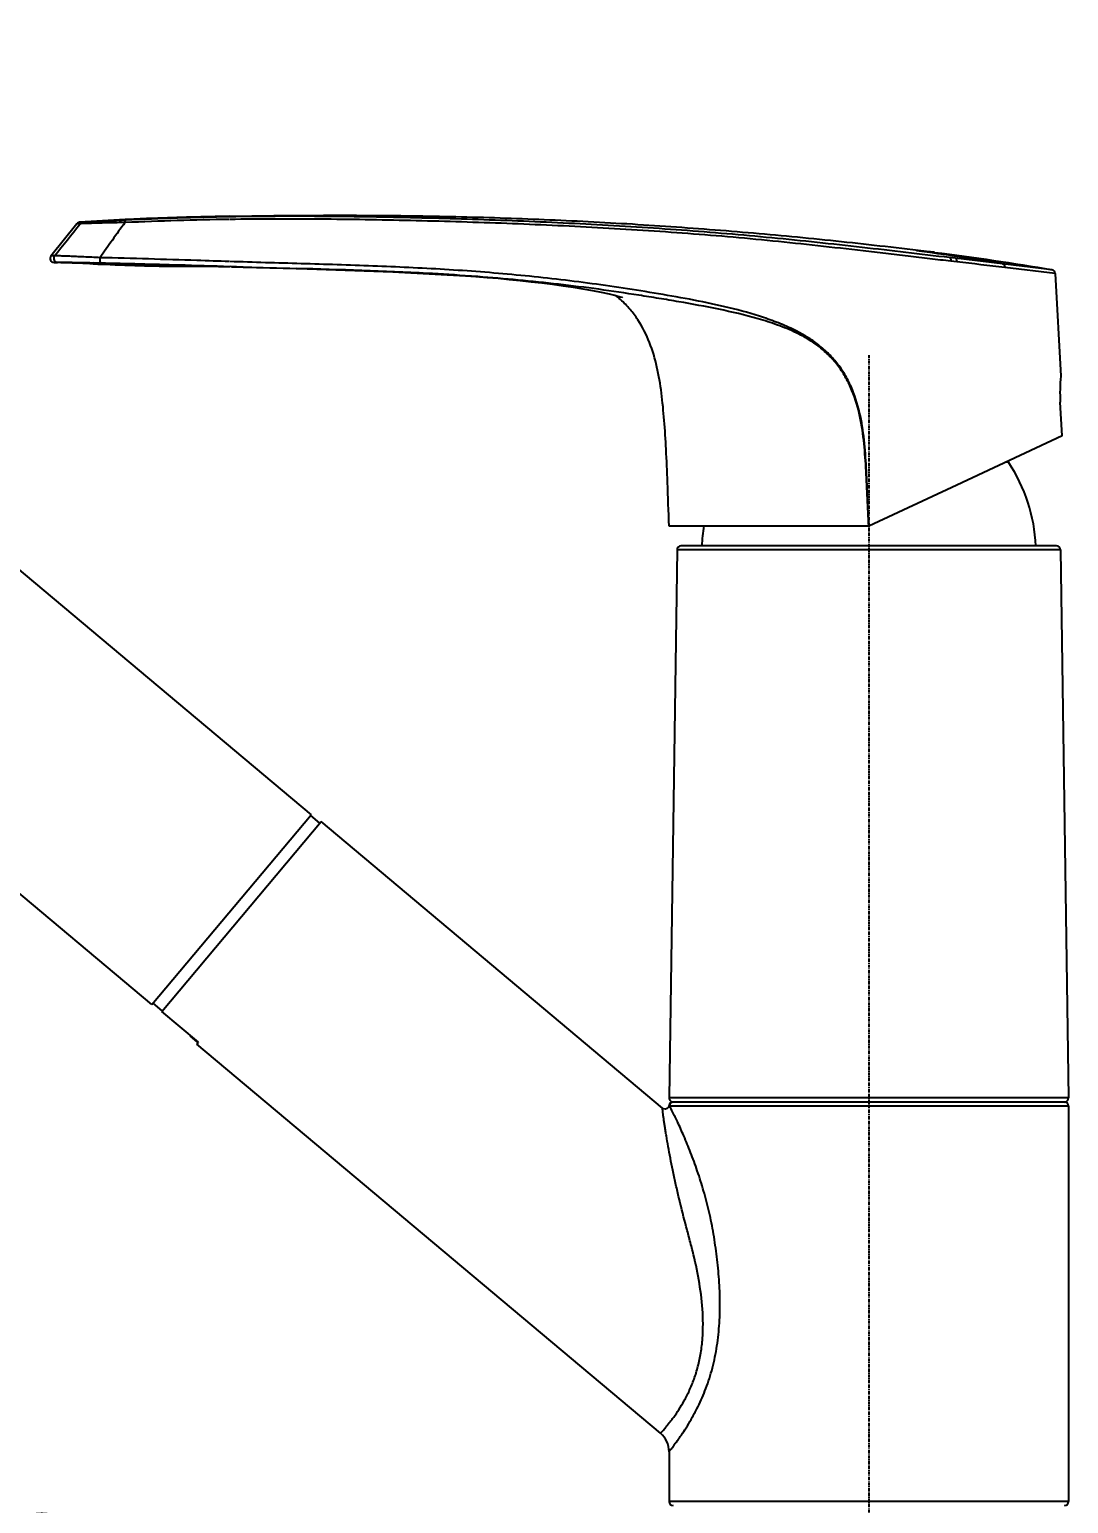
# Model space of a CAD drawing. Header units: millimetres. Extents: x 703 to 2175, y 672 to 1709.
# Drawn here: x 1506.7 to 1636.8, y 1334 to 1518.5 of the extents above; entities that cross this region are included whole.
import ezdxf

# ---------------------------------------------------------------- set-up
doc = ezdxf.new("R2010")
doc.units = ezdxf.units.MM
doc.linetypes.add('CENTER', pattern=[0.6, 0.375, -0.075, 0.075, -0.075])
doc.layers.add('02___PRT_ALL_AXES', color=7, linetype='Continuous')
doc.layers.add('06___PRT_ALL_SURFS', color=7, linetype='Continuous')
doc.styles.add('Daelim Dimension', font='')
doc.styles.get('Daelim Dimension').set_extended_font_data('나눔고딕')
doc.dimstyles.new('DEFAULT', dxfattribs={"dimscale": 2, "dimtxt": 2, "dimasz": 2, "dimexe": 0, "dimexo": 2, "dimgap": 1, "dimtad": 1, "dimdec": 1, "dimzin": 9, "dimdsep": 46, "dimtxsty": 'Daelim Dimension', "dimcen": 0.5, "dimclrd": 252, "dimclre": 252, "dimclrt": 3, "dimadec": 1, "dimazin": 0, "dimtfac": 1, "dimtdec": 1, "dimtix": 1, "dimtmove": 0, "dimatfit": 3, "dimfxl": 1, "dimtolj": 1, "dimtzin": 1, "dimlwd": 9, "dimlwe": 9, "dimarcsym": 0})

# ---------------------------------------------------------------- blocks, each defined once
blk = doc.blocks.new('*D1')
at = {"color": 5, "lineweight": 9, "transparency": 16777216}
for p, q in [((1400.65, 1457.82), (1357.59, 1457.82)), ((1357.59, 1453.82), (1357.59, 1294.59)), ((1580.77, 1290.59), (1357.59, 1290.59))]:
    blk.add_line(p, q, dxfattribs=at)
at = {"color": 5, "transparency": 16777216}
for points in [[(1356.92, 1453.82), (1358.25, 1453.82), (1357.59, 1457.82)], [(1356.92, 1294.59), (1358.25, 1294.59), (1357.59, 1290.59)]]:
    blk.add_solid(points, dxfattribs=at)
at = {"layer": 'Defpoints', "color": 0, "transparency": 16777216}
for p in [(1404.65, 1457.82), (1357.59, 1290.59), (1584.77, 1290.59)]:
    blk.add_point(p, dxfattribs=at)
at = {"color": 7, "transparency": 16777216, "insert": (1346.88, 1374.27), "char_height": 16, "attachment_point": 5, "rotation": 90, "style": 'Daelim Dimension'}
blk.add_mtext('\\A1;167', dxfattribs=at)
blk = doc.blocks.new('*D2')
at = {"color": 5, "lineweight": 9, "transparency": 16777216}
for p, q in [((1402.38, 1518.54), (1303.3, 1518.54)), ((1303.3, 1514.54), (1303.3, 1294.59)), ((1580.77, 1290.59), (1303.3, 1290.59))]:
    blk.add_line(p, q, dxfattribs=at)
at = {"color": 5, "transparency": 16777216}
for points in [[(1302.63, 1514.54), (1303.96, 1514.54), (1303.3, 1518.54)], [(1302.63, 1294.59), (1303.96, 1294.59), (1303.3, 1290.59)]]:
    blk.add_solid(points, dxfattribs=at)
at = {"layer": 'Defpoints', "color": 0, "transparency": 16777216}
for p in [(1406.38, 1518.54), (1303.3, 1290.59), (1584.77, 1290.59)]:
    blk.add_point(p, dxfattribs=at)
at = {"color": 7, "transparency": 16777216, "insert": (1292.59, 1409.8), "char_height": 16, "attachment_point": 5, "rotation": 90, "style": 'Daelim Dimension'}
blk.add_mtext('\\A1;228', dxfattribs=at)
blk = doc.blocks.new('*D3')
at = {"color": 5, "lineweight": 9, "transparency": 16777216}
for p, q in [((1404.65, 1453.82), (1404.65, 1313.9)), ((1408.65, 1313.9), (1607.77, 1313.9)), ((1611.77, 1312.33), (1611.77, 1313.9))]:
    blk.add_line(p, q, dxfattribs=at)
at = {"color": 5, "transparency": 16777216}
for points in [[(1408.65, 1314.57), (1408.65, 1313.23), (1404.65, 1313.9)], [(1607.77, 1314.57), (1607.77, 1313.23), (1611.77, 1313.9)]]:
    blk.add_solid(points, dxfattribs=at)
at = {"layer": 'Defpoints', "color": 0, "transparency": 16777216}
for p in [(1404.65, 1457.82), (1611.77, 1313.9), (1611.77, 1308.33)]:
    blk.add_point(p, dxfattribs=at)
at = {"color": 7, "transparency": 16777216, "insert": (1508.21, 1324.57), "char_height": 16, "attachment_point": 5, "style": 'Daelim Dimension'}
blk.add_mtext('\\A1;207', dxfattribs=at)

msp = doc.modelspace()

# ---------------------------------------------------------------- linework, layer by layer
at = {"color": 7, "linetype": 'Continuous'}
for p, q in [((1449.69, 1497.64), (1541.95, 1420.23)), ((1518.97, 1494.75), (1518.7, 1494.74)), ((1512.63, 1494.22), (1509.4, 1490.18)), ((1513.04, 1494.22), (1512.63, 1494.22)), ((1513.4, 1494.4), (1512.99, 1494.41)), ((1509.69, 1490.19), (1509.4, 1490.18)), ((1509.85, 1490.19), (1509.69, 1490.19)), ((1510.23, 1489.38), (1509.78, 1489.37)), ((1509.78, 1489.37), (1510.23, 1489.36)), ((1514.7, 1489.2), (1515.25, 1489.18)), ((1515.25, 1489.18), (1515.59, 1489.17)), ((1634.7, 1488.46), (1628.51, 1489.2)), ((1635.11, 1487.99), (1628.79, 1488.75)), ((1635.96, 1467.67), (1635.73, 1471.89)), ((1635.96, 1467.67), (1622.77, 1461.52)), ((1522.02, 1396.48), (1439.19, 1465.98)), ((1611.77, 1456.39), (1586.77, 1456.39)), ((1587.76, 1453.4), (1586.79, 1384.8)), ((1635.77, 1453.4), (1636.75, 1384.8)), ((1522.02, 1396.48), (1541.95, 1420.23)), ((1523.28, 1395.64), (1543.21, 1419.39)), ((1541.89, 1420.15), (1543.03, 1419.19)), ((1585.95, 1383.54), (1543.21, 1419.39)), ((1523.32, 1395.69), (1522.17, 1396.66)), ((1527.88, 1391.79), (1523.28, 1395.64)), ((1526.84, 1392.57), (1526.88, 1392.62)), ((1527.76, 1391.8), (1526.84, 1392.57)), ((1527.66, 1391.53), (1527.88, 1391.79)), ((1585.7, 1342.83), (1527.66, 1391.53)), ((1527.76, 1391.8), (1527.8, 1391.85)), ((1586.75, 1383.79), (1586.66, 1383.61)), ((1586.76, 1383.85), (1586.75, 1383.79)), ((1636.75, 1384.8), (1586.79, 1384.8)), ((1636.77, 1383.79), (1586.84, 1383.79)), ((1587.26, 1384.29), (1587.06, 1384.25)), ((1636.27, 1384.29), (1587.26, 1384.29)), ((1636.77, 1383.79), (1636.77, 1334.29)), ((1586.77, 1340.53), (1586.77, 1334.29)), ((1636.77, 1334.29), (1586.77, 1334.29))]:
    msp.add_line(p, q, dxfattribs=at)
at = {"color": 1, "linetype": 'CENTER'}
msp.add_line((1611.77, 1477.76), (1611.77, 1280.59), dxfattribs=at)
at = {"color": 7, "linetype": 'Continuous'}
for points in [[(1587.06, 1384.25), (1586.89, 1384.13), (1586.79, 1383.95), (1586.76, 1383.85)], [(1586.66, 1383.61), (1586.51, 1383.48), (1586.3, 1383.42), (1586.09, 1383.45), (1585.95, 1383.54)]]:
    msp.add_lwpolyline(points, dxfattribs=at)
for centre, radius, start, end in [((1532.59, 1208.45), 286.63, 92.7776, 93.9223), ((1513.02, 1493.91), 0.5, 93.9525, 141.3402), ((1509.79, 1489.87), 0.5, 141.3402, 268.6446), ((1504.75, 1280.24), 209.19, 88.2439, 88.5013), ((1499.27, 1112.53), 376.99, 87.6531, 88.1911), ((1634.61, 1487.97), 0.5, 3, 79.9485), ((1571.71, 1474.86), 13.35, 47.726, 51.4035), ((1659.2, 1473.14), 23.5, 175.11, 183.0406), ((1587.29, 1384.79), 0.5, 179.187, 270), ((1587.34, 1383.79), 0.499, 99.2928, 180.0695), ((1587.34, 1383.79), 0.501, 96.1206, 99.2621), ((1587.34, 1383.8), 0.493, 90.0169, 96.1309), ((1636.25, 1384.79), 0.5, 270, 0.813), ((1636.27, 1383.79), 0.5, 0, 90), ((1566.19, 1358.03), 26.95, 332.9944, 333.2632), ((1583.77, 1340.53), 3, 360, 50), ((1587.27, 1334.29), 0.5, 180, 270), ((1636.27, 1334.29), 0.5, 270, 0)]:
    msp.add_arc(centre, radius, start, end, dxfattribs=at)
for points, knots in [([(1531.77, 1495.15), (1528.57, 1495.1), (1524.3, 1494.99), (1520.04, 1494.8), (1518.97, 1494.75)], [0, 0, 0, 0, 0.749869, 1, 1, 1, 1]), ([(1531.77, 1495.15), (1535.45, 1495.22), (1542.82, 1495.3), (1553.87, 1495.26), (1564.93, 1495.02), (1575.97, 1494.57), (1587.01, 1493.91), (1598.03, 1493.04), (1609.03, 1491.97), (1616.35, 1491.11), (1620.01, 1490.64)], [0, 0, 0, 0, 0.124951, 0.249963, 0.374991, 0.500009, 0.625011, 0.750007, 0.875002, 1, 1, 1, 1]), ([(1620.01, 1490.64), (1620.02, 1490.64), (1619.91, 1490.65), (1619.81, 1490.65), (1619.3, 1490.7), (1618.64, 1490.76), (1618.06, 1490.82), (1617.73, 1490.85)], [0, 0, 0, 0, 0.016021, 0.064008, 0.254861, 0.568887, 1, 1, 1, 1]), ([(1586.77, 1456.39), (1586.7, 1458.21), (1586.6, 1461.41), (1586.42, 1465.82), (1586.18, 1469.55), (1585.86, 1472.99), (1585.32, 1476.27), (1584.41, 1479.38), (1583.2, 1481.79), (1581.89, 1483.54), (1581.11, 1484.35), (1580.69, 1484.74)], [0, 0, 0, 0, 0.183649, 0.323361, 0.445472, 0.560878, 0.672064, 0.779834, 0.887052, 0.942283, 1, 1, 1, 1]), ([(1586.84, 1383.79), (1586.83, 1383.8), (1586.81, 1383.82), (1586.79, 1383.84), (1586.78, 1383.85), (1586.76, 1383.86), (1586.76, 1383.85)], [0, 0, 0, 0, 0.431185, 0.748477, 0.94004, 1, 1, 1, 1]), ([(1590.26, 1345.9), (1590.63, 1346.63), (1591.32, 1348.19), (1592.16, 1350.7), (1592.75, 1353.42), (1593.09, 1356.27), (1593.17, 1359.16), (1593.05, 1362.06), (1592.81, 1364.45), (1592.56, 1366.35), (1592.34, 1367.76), (1592.09, 1369.15), (1591.7, 1370.96), (1591.13, 1373.14), (1590.34, 1375.63), (1589.5, 1377.92), (1588.67, 1379.95), (1587.91, 1381.64), (1587.31, 1382.88), (1586.97, 1383.55), (1586.84, 1383.79)], [0, 0, 0, 0, 0.062233, 0.130013, 0.201274, 0.274324, 0.348025, 0.421715, 0.495028, 0.531474, 0.567734, 0.603716, 0.639297, 0.708887, 0.775589, 0.838118, 0.894699, 0.942869, 0.979268, 1, 1, 1, 1]), ([(1585.7, 1342.83), (1585.7, 1342.83), (1585.7, 1342.83), (1585.7, 1342.83), (1585.71, 1342.84), (1585.72, 1342.85), (1585.74, 1342.88), (1585.77, 1342.91), (1585.81, 1342.96), (1585.86, 1343.01), (1585.92, 1343.08), (1586.01, 1343.18), (1586.15, 1343.34), (1586.34, 1343.57), (1586.56, 1343.83), (1586.81, 1344.14), (1587.08, 1344.49), (1587.48, 1345.03), (1588.03, 1345.83), (1588.69, 1346.92), (1589.34, 1348.19), (1589.93, 1349.64), (1590.42, 1351.23), (1590.77, 1352.93), (1591.05, 1355.33), (1591.02, 1358.39), (1590.54, 1362.03), (1589.9, 1365.01), (1589.27, 1367.35), (1588.66, 1369.64), (1588.09, 1371.9), (1587.58, 1374.12), (1587.23, 1375.72), (1586.93, 1377.25), (1586.66, 1378.69), (1586.47, 1379.81), (1586.33, 1380.65), (1586.24, 1381.21), (1586.17, 1381.72), (1586.1, 1382.18), (1586.05, 1382.58), (1586, 1382.91), (1585.98, 1383.15), (1585.96, 1383.3), (1585.95, 1383.38), (1585.95, 1383.45), (1585.94, 1383.5), (1585.94, 1383.51), (1585.94, 1383.54), (1585.95, 1383.54)], [0, 0, 0, 0, 0.00004, 0.000159, 0.000358, 0.000636, 0.001431, 0.002543, 0.00397, 0.005712, 0.007768, 0.010134, 0.015791, 0.022665, 0.030733, 0.039967, 0.050339, 0.061818, 0.087948, 0.118042, 0.151715, 0.188479, 0.227733, 0.268807, 0.311058, 0.397104, 0.483497, 0.56926, 0.61176, 0.653869, 0.736247, 0.776074, 0.814582, 0.851352, 0.885857, 0.917442, 0.931892, 0.945296, 0.957528, 0.968458, 0.97795, 0.985872, 0.992109, 0.994565, 0.996568, 0.998114, 0.999198, 0.999824, 1, 1, 1, 1]), ([(1586.77, 1340.53), (1586.77, 1340.53), (1586.77, 1340.53), (1586.77, 1340.53), (1586.78, 1340.54), (1586.79, 1340.56), (1586.81, 1340.58), (1586.84, 1340.62), (1586.87, 1340.66), (1586.92, 1340.72), (1586.97, 1340.79), (1587.06, 1340.9), (1587.19, 1341.06), (1587.36, 1341.29), (1587.56, 1341.56), (1587.79, 1341.87), (1588.04, 1342.23), (1588.42, 1342.77), (1588.94, 1343.55), (1589.57, 1344.61), (1589.99, 1345.38), (1590.2, 1345.79)], [0, 0, 0, 0, 0.000266, 0.001064, 0.002394, 0.004256, 0.009571, 0.017004, 0.026547, 0.038189, 0.051919, 0.067721, 0.105473, 0.151288, 0.20498, 0.266333, 0.335109, 0.411047, 0.583256, 0.78049, 1, 1, 1, 1])]:
    msp.add_open_spline(points, degree=3, knots=knots, dxfattribs=at)
for points in [[(1515.59, 1489.17), (1518.87, 1489.04), (1522.14, 1488.91), (1525.42, 1488.91)], [(1620.01, 1490.64), (1624.92, 1490.01), (1629.82, 1489.32), (1634.7, 1488.46)]]:
    msp.add_open_spline(points, degree=3, dxfattribs=at)
at = {"layer": '02___PRT_ALL_AXES', "color": 7, "linetype": 'Continuous'}
for p, q in [((1635.11, 1487.99), (1635.79, 1475.14)), ((1629.27, 1464.36), (1628.86, 1464.36)), ((1635.27, 1453.89), (1588.26, 1453.89)), ((1587.76, 1453.4), (1586.79, 1384.8)), ((1635.77, 1453.4), (1587.76, 1453.4)), ((1635.77, 1453.4), (1636.75, 1384.8)), ((1585.95, 1383.54), (1543.21, 1419.39)), ((1585.7, 1342.83), (1527.66, 1391.53)), ((1636.77, 1383.79), (1636.77, 1334.29)), ((1586.77, 1340.53), (1586.77, 1334.29))]:
    msp.add_line(p, q, dxfattribs=at)
for centre, radius, start, end in [((1611.77, 1452.87), 20.94, 2.8029, 33.2919), ((1611.77, 1452.87), 20.94, 170.2833, 177.1971), ((1588.26, 1453.39), 0.5, 90, 179.187), ((1635.27, 1453.39), 0.5, 0.813, 90)]:
    msp.add_arc(centre, radius, start, end, dxfattribs=at)
at = {"layer": '06___PRT_ALL_SURFS', "color": 7, "linetype": 'Continuous'}
for p, q in [((1518.72, 1494.37), (1518.65, 1494.37)), ((1515.6, 1489.29), (1514.71, 1489.31)), ((1622.6, 1489.9), (1621.89, 1489.98)), ((1622.77, 1489.45), (1622.05, 1489.53)), ((1628.51, 1489.2), (1622.6, 1489.9)), ((1533.47, 1488.8), (1531.81, 1488.85)), ((1531.98, 1488.84), (1533.47, 1488.8)), ((1552.2, 1488.22), (1562.03, 1487.66)), ((1561.94, 1487.67), (1562.56, 1487.62)), ((1562.09, 1487.66), (1562.03, 1487.66)), ((1562.82, 1487.6), (1562.09, 1487.66)), ((1622.77, 1461.52), (1611.77, 1456.39))]:
    msp.add_line(p, q, dxfattribs=at)
for points in [[(1525.42, 1488.91), (1525.97, 1488.91), (1526.7, 1488.91), (1527.65, 1488.91), (1528.85, 1488.9), (1530.35, 1488.88), (1531.77, 1488.85)], [(1533.17, 1488.81), (1541.46, 1488.58), (1552.2, 1488.22)], [(1562.56, 1487.62), (1563.98, 1487.51), (1565.38, 1487.39), (1566.76, 1487.26), (1568.13, 1487.12), (1569.5, 1486.97), (1570.85, 1486.81), (1572.19, 1486.64), (1573.5, 1486.46), (1574.76, 1486.27), (1575.98, 1486.07), (1577.17, 1485.86), (1578.28, 1485.64), (1579.28, 1485.43), (1580.09, 1485.24), (1580.63, 1485.09), (1580.89, 1485.02), (1580.93, 1485)]]:
    msp.add_lwpolyline(points, dxfattribs=at)
for centre, radius, start, end in [((1537.86, 1105.15), 389.98, 90.8948, 92.815), ((1536.7, 1114.17), 380.62, 90.7516, 92.7072), ((-7.2, 2697.18), 1938.62, 321.49383, 321.64579), ((1513.43, 1493.91), 0.496, 93.8631, 140.9619), ((1745.5, 1330.32), 279.95, 144.1265, 145.2288), ((1572.46, 1157.8), 336.11, 80.4006, 82.2595), ((1500.64, 752.55), 736.89, 88.90597, 89.18116), ((1489.37, 240.75), 1248.81, 88.34551, 88.7963), ((1451.35, -1073.6), 2563.71, 88.20247, 88.34437), ((1424.23, -248.27), 1749.02, 83.28348, 83.48204), ((1593.84, 3542.15), 2054.23, 268.31597, 268.50151), ((1607.73, 1478.15), 5.61, 152.2622, 154.4084)]:
    msp.add_arc(centre, radius, start, end, dxfattribs=at)
for points, knots in [([(1518.71, 1494.66), (1518.09, 1494.63), (1516.92, 1494.57), (1515.53, 1494.5), (1514.57, 1494.45), (1514.03, 1494.43), (1513.65, 1494.41), (1513.46, 1494.4), (1513.4, 1494.4)], [0, 0, 0, 0, 0.348251, 0.658588, 0.787571, 0.89096, 0.962973, 1, 1, 1, 1]), ([(1518.71, 1494.66), (1518.7, 1494.66), (1518.68, 1494.63), (1518.67, 1494.57), (1518.65, 1494.48), (1518.65, 1494.41), (1518.65, 1494.37)], [0, 0, 0, 0, 0.100134, 0.304556, 0.611892, 1, 1, 1, 1]), ([(1622.05, 1489.53), (1621.17, 1489.63), (1619.38, 1489.84), (1616.66, 1490.16), (1613.87, 1490.49), (1610.11, 1490.93), (1605.4, 1491.47), (1599.75, 1492.07), (1594.09, 1492.6), (1586.54, 1493.2), (1577.09, 1493.8), (1565.74, 1494.3), (1554.4, 1494.64), (1543.07, 1494.82), (1535.53, 1494.81), (1531.77, 1494.76)], [0, 0, 0, 0, 0.029241, 0.059689, 0.090808, 0.122224, 0.185177, 0.247987, 0.310765, 0.373539, 0.499079, 0.624594, 0.750014, 0.875208, 1, 1, 1, 1]), ([(1621.89, 1489.98), (1618.24, 1490.41), (1610.83, 1491.29), (1601.53, 1492.29), (1593.99, 1492.97), (1586.46, 1493.57), (1577.04, 1494.16), (1565.72, 1494.66), (1554.41, 1495), (1543.11, 1495.18), (1535.59, 1495.15), (1531.83, 1495.09)], [0, 0, 0, 0, 0.122283, 0.248034, 0.310811, 0.373582, 0.499114, 0.62462, 0.750028, 0.87521, 1, 1, 1, 1]), ([(1518.65, 1494.37), (1518, 1494.36), (1516.76, 1494.33), (1515.29, 1494.29), (1514.28, 1494.27), (1513.72, 1494.25), (1513.32, 1494.23), (1513.11, 1494.23), (1513.04, 1494.22)], [0, 0, 0, 0, 0.350077, 0.659752, 0.787717, 0.890203, 0.962037, 1, 1, 1, 1]), ([(1509.85, 1490.19), (1509.79, 1490.12), (1509.71, 1489.94), (1509.76, 1489.65), (1509.95, 1489.43), (1510.13, 1489.38), (1510.23, 1489.38)], [0, 0, 0, 0, 0.250341, 0.500722, 0.750602, 1, 1, 1, 1]), ([(1515.54, 1489.97), (1514.86, 1490.01), (1513.88, 1490.05), (1512.62, 1490.11), (1511.79, 1490.15), (1511.08, 1490.17), (1510.52, 1490.19), (1510.12, 1490.19), (1509.92, 1490.2), (1509.85, 1490.19)], [0, 0, 0, 0, 0.354582, 0.517493, 0.665009, 0.791926, 0.892886, 0.963212, 1, 1, 1, 1]), ([(1511.17, 1489.37), (1511.05, 1489.37), (1510.74, 1489.37), (1510.42, 1489.38), (1510.23, 1489.38)], [0, 0, 0, 0, 0.377944, 1, 1, 1, 1]), ([(1515.54, 1489.97), (1515.53, 1489.89), (1515.52, 1489.74), (1515.53, 1489.53), (1515.55, 1489.38), (1515.57, 1489.31), (1515.59, 1489.29), (1515.6, 1489.29)], [0, 0, 0, 0, 0.341288, 0.6644, 0.897543, 0.964841, 1, 1, 1, 1]), ([(1531.72, 1489.49), (1530.37, 1489.53), (1524.98, 1489.71), (1519.58, 1489.88), (1515.54, 1489.97)], [0, 0, 0, 0, 0.250368, 1, 1, 1, 1]), ([(1602.76, 1480.76), (1602.09, 1481.11), (1600.72, 1481.72), (1597.91, 1482.75), (1594.29, 1483.75), (1589.89, 1484.68), (1585.46, 1485.46), (1581.02, 1486.17), (1575.09, 1487.02), (1567.64, 1487.86), (1558.68, 1488.54), (1549.7, 1488.95), (1540.73, 1489.22), (1534.75, 1489.39), (1531.77, 1489.49)], [0, 0, 0, 0, 0.031287, 0.062571, 0.125117, 0.187668, 0.250219, 0.312769, 0.375317, 0.500398, 0.625445, 0.750414, 0.875284, 1, 1, 1, 1]), ([(1621.89, 1489.98), (1621.95, 1489.97), (1622.02, 1489.85), (1622.05, 1489.69), (1622.05, 1489.59), (1622.05, 1489.53)], [0, 0, 0, 0, 0.376306, 0.666131, 1, 1, 1, 1]), ([(1622.6, 1489.9), (1622.66, 1489.89), (1622.74, 1489.77), (1622.77, 1489.61), (1622.77, 1489.5), (1622.77, 1489.45)], [0, 0, 0, 0, 0.385746, 0.672202, 1, 1, 1, 1]), ([(1628.51, 1489.2), (1628.55, 1489.2), (1628.63, 1489.16), (1628.72, 1489.05), (1628.78, 1488.91), (1628.79, 1488.81), (1628.79, 1488.75)], [0, 0, 0, 0, 0.21181, 0.44711, 0.712305, 1, 1, 1, 1]), ([(1561.94, 1487.67), (1560.13, 1487.8), (1552.86, 1488.25), (1545.58, 1488.47), (1540.12, 1488.62)], [0, 0, 0, 0, 0.250111, 1, 1, 1, 1]), ([(1602.67, 1480.58), (1601.9, 1480.94), (1600.33, 1481.58), (1597.11, 1482.6), (1592.99, 1483.56), (1588.83, 1484.32), (1585.49, 1484.88), (1582.15, 1485.41), (1577.97, 1486.03), (1571.25, 1486.88), (1566.2, 1487.35), (1562.82, 1487.6)], [0, 0, 0, 0, 0.062522, 0.125002, 0.249884, 0.374803, 0.437292, 0.499795, 0.624827, 0.749883, 1, 1, 1, 1]), ([(1611.77, 1456.39), (1611.71, 1457.54), (1611.6, 1459.82), (1611.44, 1463.26), (1611.22, 1466.69), (1610.74, 1470.1), (1609.93, 1472.86), (1608.94, 1474.93), (1608.01, 1476.38), (1606.89, 1477.68), (1605.61, 1478.83), (1604.19, 1479.8), (1603.18, 1480.33), (1602.67, 1480.58)], [0, 0, 0, 0, 0.12518, 0.250359, 0.375526, 0.500632, 0.62559, 0.68809, 0.750554, 0.812975, 0.875354, 0.937692, 1, 1, 1, 1]), ([(1611.77, 1456.39), (1611.71, 1457.54), (1611.61, 1459.84), (1611.48, 1463.29), (1611.27, 1466.73), (1610.8, 1470.16), (1609.99, 1472.93), (1609, 1475.01), (1608.07, 1476.46), (1606.95, 1477.78), (1605.68, 1478.94), (1604.27, 1479.94), (1603.27, 1480.5), (1602.76, 1480.77)], [0, 0, 0, 0, 0.125169, 0.250338, 0.375493, 0.500586, 0.62553, 0.688026, 0.750488, 0.812911, 0.875298, 0.937656, 1, 1, 1, 1])]:
    msp.add_open_spline(points, degree=3, knots=knots, dxfattribs=at)

# ---------------------------------------------------------------- dimensions: what is measured, and where the dimension line sits
at = {"color": 5}
for base, p1, picture, middle in [((1303.3, 1290.59), (1406.38, 1518.54), '*D2', (1303.3, 1409.8)), ((1357.59, 1290.59), (1404.65, 1457.82), '*D1', (1357.59, 1374.27))]:
    dim = msp.add_linear_dim(base=base, p1=p1, p2=(1584.77, 1290.59), angle=90, dimstyle='DEFAULT', override={"dimtxt": 8, "dimdec": 0, "dimclrd": 5, "dimclre": 5, "dimclrt": 7}, dxfattribs=at)
    dim.commit()
    dim.dimension.update_dxf_attribs({"geometry": picture, "text_midpoint": middle, "dimtype": 160})
dim = msp.add_linear_dim(base=(1611.77, 1313.9), p1=(1404.65, 1457.82), p2=(1611.77, 1308.33), dimstyle='DEFAULT', override={"dimtxt": 8, "dimdec": 0, "dimclrd": 5, "dimclre": 5, "dimclrt": 7}, dxfattribs=at)
dim.commit()
dim.dimension.update_dxf_attribs({"geometry": '*D3', "text_midpoint": (1508.21, 1324.57)})

doc.saveas('drawing.dxf')
